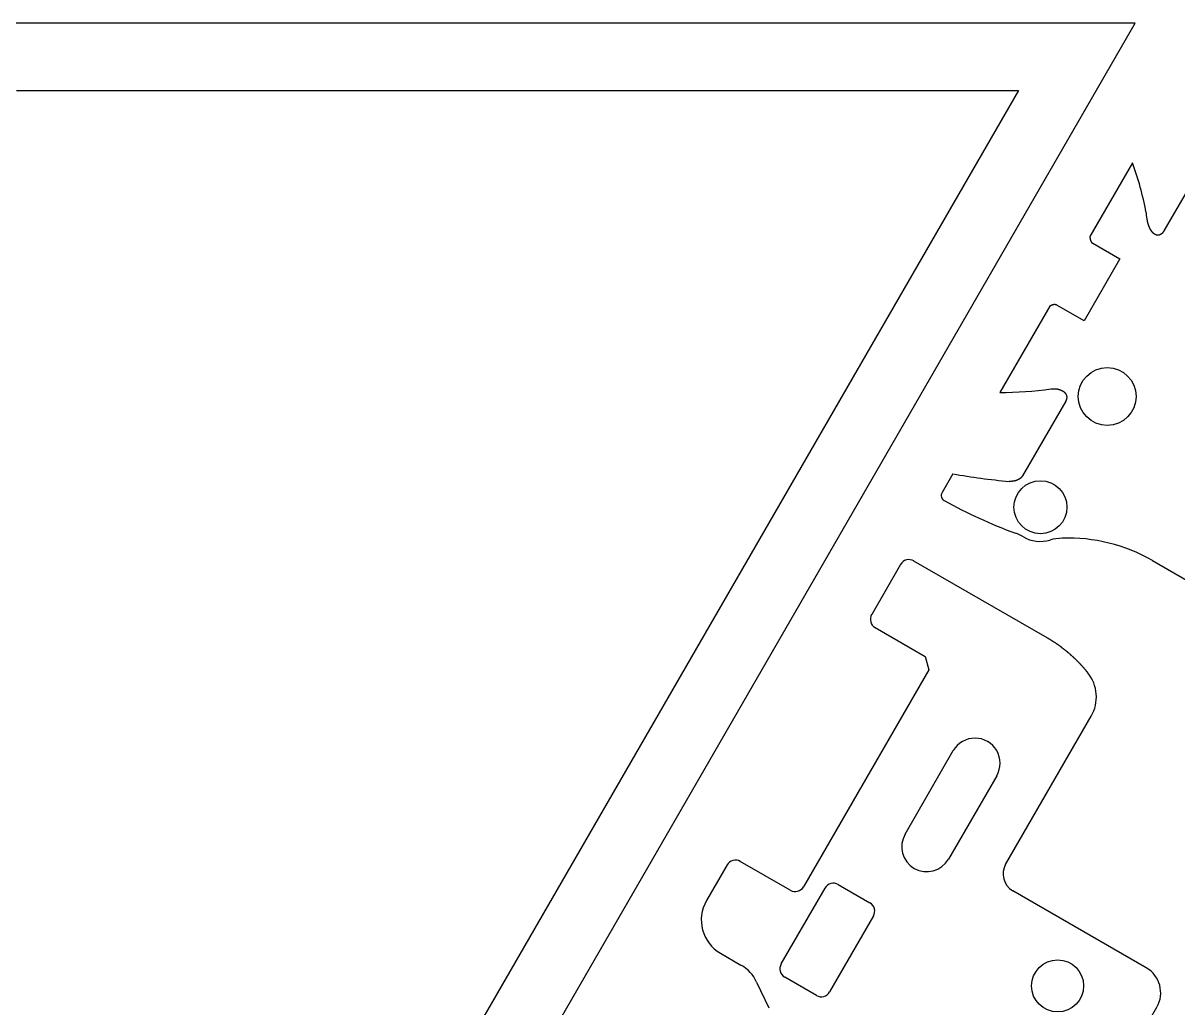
# Model space of a CAD drawing. Extents: x 442 to 745, y 5 to 355.
# Drawn here: x 623.34 to 672.67, y 228 to 270.08 of the extents above; entities that cross this region are included whole.
import ezdxf

# ---------------------------------------------------------------- set-up
doc = ezdxf.new("R2010")
doc.units = 0
doc.layers.add('VISIBLE__ANSI_', color=7, linetype='CONTINUOUS')

msp = doc.modelspace()

# ---------------------------------------------------------------- linework, layer by layer
at = {"layer": 'VISIBLE__ANSI_'}
for p, q in [((566.484, 89.313), (670.848, 270.075)), ((670.848, 270.075), (621.4, 270.075)), ((665.855, 267.193), (564.82, 92.195)), ((623.064, 267.193), (665.855, 267.193)), ((670.732, 264.11), (668.911, 260.957)), ((673.914, 264.385), (672.074, 261.198)), ((669.03, 260.668), (670.189, 259.999)), ((670.189, 259.999), (668.662, 257.354)), ((668.662, 257.354), (667.503, 258.023)), ((667.194, 257.982), (665.061, 254.287)), ((667.877, 253.929), (666.032, 250.734)), ((663.059, 250.82), (662.595, 250.016)), ((660.824, 246.949), (659.589, 244.81)), ((661.397, 247.094), (661.386, 247.1)), ((667.092, 243.806), (661.397, 247.094)), ((671.588, 247.11), (681.821, 241.202)), ((659.739, 244.247), (661.879, 243.012)), ((661.879, 243.012), (662.03, 242.449)), ((662.03, 242.449), (656.677, 233.178)), ((665.312, 234.135), (668.966, 240.464)), ((661.018, 235.426), (663.077, 238.992)), ((664.931, 237.922), (662.872, 234.356)), ((653.412, 234.112), (652.532, 232.588)), ((656.114, 233.027), (653.975, 234.262)), ((655.722, 229.878), (657.596, 233.123)), ((658.158, 233.274), (659.513, 232.491)), ((671.319, 229.716), (665.614, 233.01)), ((659.664, 231.929), (657.791, 228.684)), ((653.135, 230.338), (654.007, 229.834)), ((654.676, 229.104), (655.19, 228.002)), ((657.228, 228.533), (655.873, 229.315)), ((670.454, 225.747), (671.772, 228.029))]:
    msp.add_line(p, q, dxfattribs=at)
for points in [[(672.074, 261.198, 0), (672.072, 261.195, 0), (672.07, 261.192, 0), (672.069, 261.189, 0), (672.067, 261.187, 0), (672.065, 261.184, 0), (672.063, 261.181, 0), (672.062, 261.178, 0), (672.06, 261.176, 0), (672.058, 261.173, 0), (672.056, 261.17, 0), (672.055, 261.168, 0), (672.053, 261.165, 0), (672.051, 261.162, 0), (672.049, 261.16, 0), (672.048, 261.157, 0), (672.046, 261.155, 0), (672.044, 261.152, 0), (672.042, 261.149, 0), (672.04, 261.147, 0), (672.038, 261.144, 0), (672.036, 261.142, 0), (672.035, 261.139, 0), (672.033, 261.137, 0), (672.031, 261.135, 0), (672.029, 261.132, 0), (672.027, 261.13, 0), (672.025, 261.128, 0), (672.023, 261.125, 0), (672.021, 261.123, 0), (672.019, 261.121, 0), (672.017, 261.118, 0), (672.015, 261.116, 0), (672.013, 261.114, 0), (672.011, 261.112, 0), (672.009, 261.11, 0), (672.007, 261.107, 0), (672.005, 261.105, 0), (672.003, 261.103, 0), (672.001, 261.101, 0), (671.999, 261.099, 0), (671.997, 261.097, 0), (671.995, 261.095, 0), (671.993, 261.093, 0), (671.991, 261.091, 0), (671.989, 261.089, 0), (671.987, 261.087, 0), (671.985, 261.085, 0), (671.983, 261.083, 0), (671.981, 261.081, 0), (671.979, 261.079, 0), (671.977, 261.078, 0), (671.975, 261.076, 0), (671.972, 261.074, 0), (671.97, 261.072, 0), (671.968, 261.071, 0), (671.966, 261.069, 0), (671.964, 261.067, 0), (671.962, 261.065, 0), (671.96, 261.064, 0), (671.957, 261.062, 0), (671.955, 261.06, 0), (671.953, 261.059, 0), (671.951, 261.057, 0), (671.948, 261.056, 0), (671.946, 261.054, 0), (671.944, 261.053, 0), (671.942, 261.051, 0), (671.939, 261.05, 0), (671.937, 261.048, 0), (671.935, 261.047, 0), (671.932, 261.045, 0), (671.93, 261.044, 0), (671.928, 261.043, 0), (671.925, 261.041, 0), (671.923, 261.04, 0), (671.92, 261.039, 0), (671.918, 261.037, 0), (671.915, 261.036, 0), (671.913, 261.035, 0), (671.911, 261.034, 0), (671.908, 261.032, 0), (671.906, 261.031, 0), (671.903, 261.03, 0), (671.901, 261.029, 0), (671.898, 261.028, 0), (671.896, 261.027, 0), (671.893, 261.026, 0), (671.89, 261.025, 0), (671.888, 261.024, 0), (671.885, 261.023, 0), (671.883, 261.022, 0), (671.88, 261.021, 0), (671.878, 261.021, 0), (671.875, 261.02, 0), (671.873, 261.019, 0), (671.87, 261.019, 0), (671.868, 261.018, 0), (671.865, 261.017, 0), (671.863, 261.017, 0), (671.861, 261.016, 0), (671.858, 261.016, 0), (671.856, 261.015, 0), (671.854, 261.015, 0), (671.851, 261.014, 0), (671.849, 261.014, 0), (671.847, 261.014, 0), (671.845, 261.013, 0), (671.843, 261.013, 0), (671.84, 261.013, 0), (671.838, 261.012, 0), (671.836, 261.012, 0), (671.834, 261.012, 0), (671.832, 261.012, 0), (671.83, 261.012, 0), (671.828, 261.011, 0), (671.826, 261.011, 0), (671.824, 261.011, 0), (671.822, 261.011, 0), (671.82, 261.011, 0), (671.818, 261.011, 0), (671.816, 261.011, 0), (671.814, 261.011, 0), (671.812, 261.011, 0), (671.811, 261.011, 0), (671.809, 261.011, 0), (671.807, 261.011, 0), (671.805, 261.011, 0), (671.804, 261.011, 0), (671.802, 261.011, 0), (671.8, 261.012, 0), (671.798, 261.012, 0), (671.797, 261.012, 0), (671.795, 261.012, 0), (671.793, 261.012, 0), (671.791, 261.012, 0), (671.79, 261.012, 0), (671.788, 261.013, 0), (671.786, 261.013, 0), (671.785, 261.013, 0), (671.783, 261.013, 0), (671.781, 261.014, 0), (671.779, 261.014, 0), (671.778, 261.014, 0), (671.776, 261.015, 0), (671.774, 261.015, 0), (671.773, 261.015, 0), (671.771, 261.016, 0), (671.769, 261.016, 0), (671.767, 261.016, 0), (671.766, 261.017, 0), (671.764, 261.017, 0), (671.762, 261.017, 0), (671.761, 261.018, 0), (671.759, 261.018, 0), (671.757, 261.019, 0), (671.756, 261.019, 0), (671.754, 261.02, 0), (671.752, 261.02, 0), (671.751, 261.021, 0), (671.749, 261.021, 0), (671.747, 261.022, 0), (671.746, 261.022, 0), (671.744, 261.023, 0), (671.742, 261.023, 0), (671.741, 261.024, 0), (671.739, 261.024, 0), (671.738, 261.025, 0), (671.736, 261.025, 0), (671.734, 261.026, 0), (671.733, 261.027, 0), (671.731, 261.027, 0), (671.729, 261.028, 0), (671.728, 261.029, 0), (671.726, 261.029, 0), (671.725, 261.03, 0), (671.723, 261.031, 0), (671.721, 261.031, 0), (671.72, 261.032, 0), (671.718, 261.033, 0), (671.717, 261.033, 0), (671.715, 261.034, 0), (671.713, 261.035, 0), (671.712, 261.036, 0), (671.71, 261.036, 0), (671.709, 261.037, 0), (671.707, 261.038, 0), (671.705, 261.039, 0), (671.704, 261.04, 0), (671.702, 261.04, 0), (671.701, 261.041, 0), (671.699, 261.042, 0), (671.697, 261.043, 0), (671.696, 261.044, 0), (671.694, 261.045, 0), (671.693, 261.046, 0), (671.691, 261.046, 0), (671.69, 261.047, 0), (671.688, 261.048, 0), (671.686, 261.049, 0), (671.685, 261.05, 0), (671.683, 261.051, 0), (671.682, 261.052, 0), (671.68, 261.053, 0), (671.679, 261.054, 0), (671.677, 261.055, 0), (671.675, 261.056, 0), (671.674, 261.057, 0), (671.672, 261.058, 0), (671.671, 261.059, 0), (671.669, 261.06, 0), (671.668, 261.061, 0), (671.666, 261.062, 0), (671.665, 261.063, 0), (671.663, 261.065, 0), (671.662, 261.066, 0), (671.66, 261.067, 0), (671.658, 261.068, 0), (671.657, 261.069, 0), (671.655, 261.07, 0), (671.654, 261.071, 0), (671.652, 261.073, 0), (671.651, 261.074, 0), (671.649, 261.075, 0), (671.648, 261.076, 0), (671.646, 261.077, 0), (671.645, 261.079, 0), (671.643, 261.08, 0), (671.642, 261.081, 0), (671.64, 261.082, 0), (671.639, 261.084, 0), (671.637, 261.085, 0), (671.636, 261.086, 0), (671.634, 261.087, 0), (671.633, 261.089, 0), (671.631, 261.09, 0), (671.629, 261.091, 0), (671.628, 261.093, 0), (671.626, 261.094, 0), (671.625, 261.095, 0), (671.623, 261.097, 0), (671.622, 261.098, 0), (671.621, 261.1, 0), (671.619, 261.101, 0), (671.618, 261.102, 0), (671.616, 261.104, 0), (671.615, 261.105, 0), (671.613, 261.107, 0), (671.612, 261.108, 0), (671.61, 261.11, 0), (671.609, 261.111, 0), (671.607, 261.113, 0), (671.606, 261.114, 0), (671.604, 261.116, 0), (671.603, 261.117, 0), (671.601, 261.119, 0), (671.6, 261.12, 0), (671.598, 261.122, 0), (671.597, 261.123, 0), (671.596, 261.125, 0), (671.594, 261.126, 0), (671.593, 261.128, 0), (671.591, 261.13, 0), (671.59, 261.131, 0), (671.588, 261.133, 0), (671.587, 261.134, 0), (671.585, 261.136, 0), (671.584, 261.138, 0), (671.583, 261.139, 0), (671.581, 261.141, 0), (671.58, 261.143, 0), (671.578, 261.144, 0), (671.577, 261.146, 0), (671.576, 261.148, 0), (671.574, 261.149, 0), (671.573, 261.151, 0), (671.571, 261.153, 0), (671.57, 261.155, 0), (671.569, 261.156, 0), (671.567, 261.158, 0), (671.566, 261.16, 0), (671.564, 261.162, 0), (671.563, 261.163, 0), (671.562, 261.165, 0), (671.56, 261.167, 0), (671.559, 261.169, 0), (671.558, 261.171, 0), (671.556, 261.172, 0), (671.555, 261.174, 0), (671.554, 261.176, 0), (671.552, 261.178, 0), (671.551, 261.18, 0), (671.55, 261.182, 0), (671.548, 261.183, 0), (671.547, 261.185, 0), (671.546, 261.187, 0), (671.544, 261.189, 0), (671.543, 261.191, 0), (671.542, 261.193, 0), (671.54, 261.195, 0), (671.539, 261.197, 0), (671.538, 261.199, 0), (671.536, 261.201, 0), (671.535, 261.203, 0), (671.534, 261.205, 0), (671.532, 261.207, 0), (671.531, 261.209, 0), (671.53, 261.211, 0), (671.528, 261.213, 0), (671.527, 261.215, 0), (671.526, 261.217, 0), (671.525, 261.219, 0), (671.523, 261.221, 0), (671.522, 261.223, 0), (671.521, 261.225, 0), (671.519, 261.227, 0), (671.518, 261.229, 0), (671.517, 261.231, 0), (671.516, 261.233, 0), (671.514, 261.235, 0), (671.513, 261.237, 0), (671.512, 261.239, 0), (671.511, 261.242, 0), (671.509, 261.244, 0), (671.508, 261.246, 0), (671.507, 261.248, 0), (671.506, 261.25, 0), (671.504, 261.252, 0), (671.503, 261.255, 0), (671.502, 261.257, 0), (671.501, 261.259, 0), (671.499, 261.261, 0), (671.498, 261.263, 0), (671.497, 261.266, 0), (671.496, 261.268, 0), (671.495, 261.27, 0), (671.493, 261.272, 0), (671.492, 261.275, 0), (671.491, 261.277, 0), (671.49, 261.279, 0), (671.489, 261.281, 0), (671.487, 261.284, 0), (671.486, 261.286, 0), (671.485, 261.288, 0), (671.484, 261.291, 0), (671.483, 261.293, 0), (671.481, 261.295, 0), (671.48, 261.297, 0), (671.479, 261.3, 0), (671.478, 261.302, 0), (671.477, 261.304, 0), (671.476, 261.307, 0), (671.475, 261.309, 0), (671.473, 261.311, 0), (671.472, 261.314, 0), (671.471, 261.316, 0), (671.47, 261.318, 0), (671.469, 261.321, 0), (671.468, 261.323, 0), (671.467, 261.326, 0), (671.466, 261.328, 0), (671.465, 261.33, 0), (671.463, 261.333, 0), (671.462, 261.335, 0), (671.461, 261.337, 0), (671.46, 261.34, 0), (671.459, 261.342, 0), (671.458, 261.345, 0), (671.457, 261.347, 0), (671.456, 261.349, 0), (671.455, 261.352, 0), (671.454, 261.354, 0), (671.453, 261.357, 0), (671.452, 261.359, 0), (671.451, 261.362, 0), (671.45, 261.364, 0), (671.449, 261.366, 0), (671.448, 261.369, 0), (671.447, 261.371, 0), (671.446, 261.374, 0), (671.445, 261.376, 0), (671.444, 261.379, 0), (671.443, 261.381, 0), (671.442, 261.383, 0), (671.441, 261.386, 0), (671.44, 261.388, 0), (671.439, 261.391, 0), (671.438, 261.393, 0), (671.437, 261.396, 0), (671.436, 261.398, 0), (671.435, 261.401, 0), (671.434, 261.403, 0), (671.433, 261.406, 0), (671.432, 261.408, 0), (671.431, 261.411, 0), (671.43, 261.413, 0), (671.429, 261.416, 0), (671.429, 261.418, 0), (671.428, 261.421, 0), (671.427, 261.423, 0), (671.426, 261.426, 0), (671.425, 261.428, 0), (671.424, 261.431, 0), (671.423, 261.433, 0), (671.422, 261.436, 0), (671.421, 261.438, 0), (671.421, 261.441, 0), (671.42, 261.443, 0), (671.419, 261.446, 0), (671.418, 261.448, 0), (671.417, 261.451, 0), (671.416, 261.453, 0), (671.415, 261.456, 0), (671.415, 261.458, 0), (671.414, 261.461, 0), (671.413, 261.464, 0), (671.412, 261.466, 0), (671.411, 261.469, 0), (671.411, 261.471, 0), (671.41, 261.474, 0), (671.409, 261.476, 0), (671.408, 261.479, 0), (671.407, 261.481, 0), (671.407, 261.484, 0), (671.406, 261.487, 0), (671.405, 261.489, 0), (671.404, 261.492, 0), (671.403, 261.494, 0), (671.403, 261.497, 0), (671.402, 261.499, 0), (671.401, 261.502, 0), (671.4, 261.504, 0), (671.4, 261.507, 0), (671.399, 261.51, 0), (671.398, 261.512, 0), (671.398, 261.515, 0), (671.397, 261.517, 0), (671.396, 261.52, 0), (671.395, 261.522, 0), (671.395, 261.525, 0), (671.394, 261.528, 0), (671.393, 261.53, 0), (671.393, 261.533, 0), (671.392, 261.535, 0), (671.391, 261.538, 0), (671.391, 261.54, 0), (671.39, 261.543, 0), (671.389, 261.546, 0), (671.389, 261.548, 0), (671.388, 261.551, 0), (671.387, 261.553, 0), (671.387, 261.556, 0), (671.386, 261.559, 0), (671.385, 261.561, 0), (671.385, 261.564, 0), (671.384, 261.566, 0), (671.384, 261.569, 0), (671.383, 261.571, 0), (671.382, 261.574, 0), (671.382, 261.577, 0), (671.381, 261.579, 0), (671.381, 261.582, 0), (671.38, 261.584, 0), (671.379, 261.587, 0), (671.379, 261.59, 0), (671.378, 261.592, 0), (671.378, 261.595, 0), (671.377, 261.597, 0), (671.376, 261.6, 0), (671.376, 261.602, 0), (671.375, 261.605, 0), (671.375, 261.608, 0), (671.374, 261.61, 0), (671.374, 261.613, 0), (671.373, 261.615, 0), (671.373, 261.618, 0), (671.372, 261.621, 0), (671.372, 261.623, 0), (671.371, 261.626, 0), (671.371, 261.628, 0), (671.37, 261.631, 0), (671.37, 261.633, 0), (671.369, 261.636, 0), (671.369, 261.639, 0), (671.368, 261.641, 0), (671.368, 261.644, 0), (671.367, 261.646, 0), (671.367, 261.649, 0), (671.366, 261.651, 0), (671.366, 261.654, 0), (671.365, 261.657, 0), (671.365, 261.659, 0), (671.365, 261.662, 0), (671.364, 261.664, 0), (671.364, 261.667, 0), (671.363, 261.669, 0), (671.363, 261.672, 0), (671.362, 261.674, 0), (671.362, 261.677, 0), (671.362, 261.68, 0), (671.361, 261.682, 0), (671.361, 261.685, 0), (671.36, 261.687, 0), (671.36, 261.69, 0), (671.36, 261.692, 0), (671.359, 261.695, 0), (671.359, 261.697, 0), (671.359, 261.7, 0), (671.358, 261.703, 0), (671.358, 261.705, 0), (671.358, 261.708, 0), (671.357, 261.71, 0)], [(668.911, 260.957, 0), (668.911, 260.955, 0), (668.911, 260.954, 0), (668.911, 260.953, 0), (668.911, 260.952, 0), (668.911, 260.951, 0), (668.911, 260.949, 0), (668.911, 260.948, 0), (668.911, 260.947, 0), (668.912, 260.946, 0), (668.912, 260.944, 0), (668.912, 260.943, 0), (668.912, 260.942, 0), (668.912, 260.941, 0), (668.912, 260.939, 0), (668.912, 260.938, 0), (668.912, 260.937, 0), (668.912, 260.936, 0), (668.912, 260.934, 0), (668.912, 260.933, 0), (668.912, 260.932, 0), (668.912, 260.931, 0), (668.912, 260.929, 0), (668.912, 260.928, 0), (668.912, 260.927, 0), (668.913, 260.926, 0), (668.913, 260.924, 0), (668.913, 260.923, 0), (668.913, 260.922, 0), (668.913, 260.92, 0), (668.913, 260.919, 0), (668.913, 260.918, 0), (668.913, 260.917, 0), (668.913, 260.915, 0), (668.913, 260.914, 0), (668.914, 260.913, 0), (668.914, 260.912, 0), (668.914, 260.91, 0), (668.914, 260.909, 0), (668.914, 260.908, 0), (668.914, 260.906, 0), (668.914, 260.905, 0), (668.914, 260.904, 0), (668.914, 260.903, 0), (668.915, 260.901, 0), (668.915, 260.9, 0), (668.915, 260.899, 0), (668.915, 260.897, 0), (668.915, 260.896, 0), (668.915, 260.895, 0), (668.915, 260.894, 0), (668.916, 260.892, 0), (668.916, 260.891, 0), (668.916, 260.89, 0), (668.916, 260.888, 0), (668.916, 260.887, 0), (668.916, 260.886, 0), (668.917, 260.884, 0), (668.917, 260.883, 0), (668.917, 260.882, 0), (668.917, 260.881, 0), (668.917, 260.879, 0), (668.917, 260.878, 0), (668.918, 260.877, 0), (668.918, 260.875, 0), (668.918, 260.874, 0), (668.918, 260.873, 0), (668.918, 260.872, 0), (668.919, 260.87, 0), (668.919, 260.869, 0), (668.919, 260.868, 0), (668.919, 260.866, 0), (668.919, 260.865, 0), (668.92, 260.864, 0), (668.92, 260.862, 0), (668.92, 260.861, 0), (668.92, 260.86, 0), (668.92, 260.859, 0), (668.921, 260.857, 0), (668.921, 260.856, 0), (668.921, 260.855, 0), (668.921, 260.853, 0), (668.922, 260.852, 0), (668.922, 260.851, 0), (668.922, 260.85, 0), (668.922, 260.848, 0), (668.923, 260.847, 0), (668.923, 260.846, 0), (668.923, 260.845, 0), (668.923, 260.843, 0), (668.924, 260.842, 0), (668.924, 260.841, 0), (668.924, 260.839, 0), (668.925, 260.838, 0), (668.925, 260.837, 0), (668.925, 260.836, 0), (668.925, 260.834, 0), (668.926, 260.833, 0), (668.926, 260.832, 0), (668.926, 260.831, 0), (668.927, 260.829, 0), (668.927, 260.828, 0), (668.927, 260.827, 0), (668.927, 260.826, 0), (668.928, 260.824, 0), (668.928, 260.823, 0), (668.928, 260.822, 0), (668.929, 260.821, 0), (668.929, 260.819, 0), (668.929, 260.818, 0), (668.93, 260.817, 0), (668.93, 260.816, 0), (668.93, 260.814, 0), (668.931, 260.813, 0), (668.931, 260.812, 0), (668.931, 260.811, 0), (668.932, 260.809, 0), (668.932, 260.808, 0), (668.932, 260.807, 0), (668.933, 260.806, 0), (668.933, 260.805, 0), (668.934, 260.803, 0), (668.934, 260.802, 0), (668.934, 260.801, 0), (668.935, 260.8, 0), (668.935, 260.798, 0), (668.935, 260.797, 0), (668.936, 260.796, 0), (668.936, 260.795, 0), (668.937, 260.794, 0), (668.937, 260.792, 0), (668.937, 260.791, 0), (668.938, 260.79, 0), (668.938, 260.789, 0), (668.939, 260.788, 0), (668.939, 260.787, 0), (668.94, 260.785, 0), (668.94, 260.784, 0), (668.94, 260.783, 0), (668.941, 260.782, 0), (668.941, 260.781, 0), (668.942, 260.78, 0), (668.942, 260.778, 0), (668.943, 260.777, 0), (668.943, 260.776, 0), (668.944, 260.775, 0), (668.944, 260.774, 0), (668.945, 260.773, 0), (668.945, 260.772, 0), (668.945, 260.77, 0), (668.946, 260.769, 0), (668.946, 260.768, 0), (668.947, 260.767, 0), (668.947, 260.766, 0), (668.948, 260.765, 0), (668.948, 260.764, 0), (668.949, 260.763, 0), (668.949, 260.762, 0), (668.95, 260.761, 0), (668.95, 260.759, 0), (668.951, 260.758, 0), (668.951, 260.757, 0), (668.952, 260.756, 0), (668.953, 260.755, 0), (668.953, 260.754, 0), (668.954, 260.753, 0), (668.954, 260.752, 0), (668.955, 260.751, 0), (668.955, 260.749, 0), (668.956, 260.748, 0), (668.957, 260.747, 0), (668.957, 260.746, 0), (668.958, 260.745, 0), (668.959, 260.744, 0), (668.959, 260.743, 0), (668.96, 260.742, 0), (668.961, 260.74, 0), (668.961, 260.739, 0), (668.962, 260.738, 0), (668.963, 260.737, 0), (668.963, 260.736, 0), (668.964, 260.735, 0), (668.965, 260.734, 0), (668.965, 260.733, 0), (668.966, 260.731, 0), (668.967, 260.73, 0), (668.967, 260.729, 0), (668.968, 260.728, 0), (668.969, 260.727, 0), (668.97, 260.726, 0), (668.97, 260.725, 0), (668.971, 260.724, 0), (668.972, 260.723, 0), (668.973, 260.722, 0), (668.973, 260.721, 0), (668.974, 260.72, 0), (668.975, 260.719, 0), (668.976, 260.717, 0), (668.976, 260.716, 0), (668.977, 260.715, 0), (668.978, 260.714, 0), (668.979, 260.713, 0), (668.98, 260.712, 0), (668.98, 260.711, 0), (668.981, 260.71, 0), (668.982, 260.709, 0), (668.983, 260.709, 0), (668.984, 260.708, 0), (668.984, 260.707, 0), (668.985, 260.706, 0), (668.986, 260.705, 0), (668.987, 260.704, 0), (668.988, 260.703, 0), (668.988, 260.702, 0), (668.989, 260.701, 0), (668.99, 260.7, 0), (668.991, 260.699, 0), (668.992, 260.699, 0), (668.993, 260.698, 0), (668.994, 260.697, 0), (668.994, 260.696, 0), (668.995, 260.695, 0), (668.996, 260.694, 0), (668.997, 260.693, 0), (668.998, 260.692, 0), (668.999, 260.691, 0), (669, 260.691, 0), (669.001, 260.69, 0), (669.002, 260.689, 0), (669.003, 260.688, 0), (669.004, 260.687, 0), (669.005, 260.686, 0), (669.006, 260.685, 0), (669.007, 260.685, 0), (669.008, 260.684, 0), (669.009, 260.683, 0), (669.01, 260.682, 0), (669.011, 260.681, 0), (669.012, 260.68, 0), (669.013, 260.68, 0), (669.014, 260.679, 0), (669.015, 260.678, 0), (669.016, 260.677, 0), (669.017, 260.677, 0), (669.019, 260.676, 0), (669.02, 260.675, 0), (669.021, 260.674, 0), (669.022, 260.674, 0), (669.023, 260.673, 0), (669.024, 260.672, 0), (669.025, 260.672, 0), (669.026, 260.671, 0), (669.027, 260.67, 0), (669.028, 260.67, 0), (669.029, 260.669, 0), (669.03, 260.668, 0)], [(667.503, 258.023, 0), (667.502, 258.024, 0), (667.501, 258.024, 0), (667.499, 258.025, 0), (667.498, 258.025, 0), (667.497, 258.026, 0), (667.496, 258.026, 0), (667.495, 258.027, 0), (667.494, 258.028, 0), (667.493, 258.028, 0), (667.492, 258.029, 0), (667.49, 258.029, 0), (667.489, 258.03, 0), (667.488, 258.03, 0), (667.487, 258.031, 0), (667.486, 258.031, 0), (667.485, 258.032, 0), (667.483, 258.032, 0), (667.482, 258.033, 0), (667.481, 258.033, 0), (667.48, 258.034, 0), (667.478, 258.034, 0), (667.477, 258.035, 0), (667.476, 258.035, 0), (667.475, 258.036, 0), (667.474, 258.036, 0), (667.472, 258.037, 0), (667.471, 258.037, 0), (667.47, 258.037, 0), (667.469, 258.038, 0), (667.467, 258.038, 0), (667.466, 258.039, 0), (667.465, 258.039, 0), (667.464, 258.039, 0), (667.462, 258.04, 0), (667.461, 258.04, 0), (667.46, 258.04, 0), (667.459, 258.041, 0), (667.457, 258.041, 0), (667.456, 258.041, 0), (667.455, 258.042, 0), (667.454, 258.042, 0), (667.453, 258.042, 0), (667.451, 258.042, 0), (667.45, 258.043, 0), (667.449, 258.043, 0), (667.448, 258.043, 0), (667.447, 258.043, 0), (667.445, 258.044, 0), (667.444, 258.044, 0), (667.443, 258.044, 0), (667.442, 258.044, 0), (667.441, 258.044, 0), (667.439, 258.045, 0), (667.438, 258.045, 0), (667.437, 258.045, 0), (667.436, 258.045, 0), (667.434, 258.045, 0), (667.433, 258.046, 0), (667.432, 258.046, 0), (667.43, 258.046, 0), (667.429, 258.046, 0), (667.428, 258.046, 0), (667.427, 258.046, 0), (667.425, 258.046, 0), (667.424, 258.046, 0), (667.423, 258.046, 0), (667.421, 258.047, 0), (667.42, 258.047, 0), (667.419, 258.047, 0), (667.417, 258.047, 0), (667.416, 258.047, 0), (667.415, 258.047, 0), (667.413, 258.047, 0), (667.412, 258.047, 0), (667.411, 258.047, 0), (667.41, 258.047, 0), (667.408, 258.047, 0), (667.407, 258.047, 0), (667.406, 258.047, 0), (667.404, 258.047, 0), (667.403, 258.047, 0), (667.402, 258.047, 0), (667.4, 258.047, 0), (667.399, 258.047, 0), (667.398, 258.047, 0), (667.397, 258.047, 0), (667.395, 258.047, 0), (667.394, 258.047, 0), (667.393, 258.047, 0), (667.391, 258.047, 0), (667.39, 258.047, 0), (667.389, 258.047, 0), (667.388, 258.047, 0), (667.386, 258.047, 0), (667.385, 258.046, 0), (667.384, 258.046, 0), (667.383, 258.046, 0), (667.382, 258.046, 0), (667.38, 258.046, 0), (667.379, 258.046, 0), (667.378, 258.046, 0), (667.377, 258.046, 0), (667.376, 258.046, 0), (667.374, 258.045, 0), (667.373, 258.045, 0), (667.372, 258.045, 0), (667.371, 258.045, 0), (667.37, 258.045, 0), (667.368, 258.045, 0), (667.367, 258.045, 0), (667.366, 258.044, 0), (667.365, 258.044, 0), (667.363, 258.044, 0), (667.362, 258.044, 0), (667.361, 258.044, 0), (667.36, 258.043, 0), (667.359, 258.043, 0), (667.357, 258.043, 0), (667.356, 258.043, 0), (667.355, 258.043, 0), (667.354, 258.042, 0), (667.352, 258.042, 0), (667.351, 258.042, 0), (667.35, 258.042, 0), (667.349, 258.041, 0), (667.348, 258.041, 0), (667.346, 258.041, 0), (667.345, 258.041, 0), (667.344, 258.04, 0), (667.343, 258.04, 0), (667.341, 258.04, 0), (667.34, 258.04, 0), (667.339, 258.039, 0), (667.338, 258.039, 0), (667.336, 258.039, 0), (667.335, 258.038, 0), (667.334, 258.038, 0), (667.333, 258.038, 0), (667.331, 258.038, 0), (667.33, 258.037, 0), (667.329, 258.037, 0), (667.328, 258.037, 0), (667.326, 258.036, 0), (667.325, 258.036, 0), (667.324, 258.036, 0), (667.323, 258.035, 0), (667.322, 258.035, 0), (667.32, 258.035, 0), (667.319, 258.034, 0), (667.318, 258.034, 0), (667.317, 258.034, 0), (667.315, 258.033, 0), (667.314, 258.033, 0), (667.313, 258.033, 0), (667.312, 258.032, 0), (667.31, 258.032, 0), (667.309, 258.031, 0), (667.308, 258.031, 0), (667.307, 258.031, 0), (667.305, 258.03, 0), (667.304, 258.03, 0), (667.303, 258.029, 0), (667.302, 258.029, 0), (667.3, 258.029, 0), (667.299, 258.028, 0), (667.298, 258.028, 0), (667.297, 258.027, 0), (667.295, 258.027, 0), (667.294, 258.027, 0), (667.293, 258.026, 0), (667.292, 258.026, 0), (667.291, 258.025, 0), (667.289, 258.025, 0), (667.288, 258.024, 0), (667.287, 258.024, 0), (667.286, 258.024, 0), (667.284, 258.023, 0), (667.283, 258.023, 0), (667.282, 258.022, 0), (667.281, 258.022, 0), (667.279, 258.021, 0), (667.278, 258.021, 0), (667.277, 258.02, 0), (667.276, 258.02, 0), (667.275, 258.02, 0), (667.273, 258.019, 0), (667.272, 258.019, 0), (667.271, 258.018, 0), (667.27, 258.018, 0), (667.269, 258.017, 0), (667.267, 258.017, 0), (667.266, 258.016, 0), (667.265, 258.016, 0), (667.264, 258.015, 0), (667.262, 258.015, 0), (667.261, 258.014, 0), (667.26, 258.014, 0), (667.259, 258.013, 0), (667.258, 258.013, 0), (667.256, 258.012, 0), (667.255, 258.012, 0), (667.254, 258.011, 0), (667.253, 258.011, 0), (667.252, 258.01, 0), (667.25, 258.01, 0), (667.249, 258.009, 0), (667.248, 258.009, 0), (667.247, 258.008, 0), (667.246, 258.008, 0), (667.244, 258.007, 0), (667.243, 258.007, 0), (667.242, 258.006, 0), (667.241, 258.005, 0), (667.24, 258.005, 0), (667.239, 258.004, 0), (667.237, 258.004, 0), (667.236, 258.003, 0), (667.235, 258.003, 0), (667.234, 258.002, 0), (667.233, 258.002, 0), (667.232, 258.001, 0), (667.23, 258.001, 0), (667.229, 258, 0), (667.228, 257.999, 0), (667.227, 257.999, 0), (667.226, 257.998, 0), (667.225, 257.998, 0), (667.224, 257.997, 0), (667.222, 257.997, 0), (667.221, 257.996, 0), (667.22, 257.996, 0), (667.219, 257.995, 0), (667.218, 257.994, 0), (667.217, 257.994, 0), (667.216, 257.993, 0), (667.214, 257.993, 0), (667.213, 257.992, 0), (667.212, 257.992, 0), (667.211, 257.991, 0), (667.21, 257.99, 0), (667.209, 257.99, 0), (667.208, 257.989, 0), (667.207, 257.989, 0), (667.206, 257.988, 0), (667.204, 257.988, 0), (667.203, 257.987, 0), (667.202, 257.986, 0), (667.201, 257.986, 0), (667.2, 257.985, 0), (667.199, 257.985, 0), (667.198, 257.984, 0), (667.197, 257.983, 0), (667.196, 257.983, 0), (667.195, 257.982, 0), (667.194, 257.982, 0)], [(667.25, 254.447, 0), (667.252, 254.447, 0), (667.253, 254.448, 0), (667.255, 254.448, 0), (667.257, 254.448, 0), (667.258, 254.448, 0), (667.26, 254.448, 0), (667.262, 254.449, 0), (667.264, 254.449, 0), (667.265, 254.449, 0), (667.267, 254.449, 0), (667.269, 254.449, 0), (667.271, 254.45, 0), (667.272, 254.45, 0), (667.274, 254.45, 0), (667.276, 254.45, 0), (667.278, 254.45, 0), (667.279, 254.451, 0), (667.281, 254.451, 0), (667.283, 254.451, 0), (667.285, 254.451, 0), (667.286, 254.451, 0), (667.288, 254.451, 0), (667.29, 254.452, 0), (667.291, 254.452, 0), (667.293, 254.452, 0), (667.295, 254.452, 0), (667.297, 254.452, 0), (667.298, 254.452, 0), (667.3, 254.452, 0), (667.302, 254.453, 0), (667.304, 254.453, 0), (667.305, 254.453, 0), (667.307, 254.453, 0), (667.309, 254.453, 0), (667.311, 254.453, 0), (667.312, 254.453, 0), (667.314, 254.453, 0), (667.316, 254.454, 0), (667.318, 254.454, 0), (667.319, 254.454, 0), (667.321, 254.454, 0), (667.323, 254.454, 0), (667.325, 254.454, 0), (667.326, 254.454, 0), (667.328, 254.454, 0), (667.33, 254.454, 0), (667.331, 254.454, 0), (667.333, 254.454, 0), (667.335, 254.454, 0), (667.337, 254.455, 0), (667.338, 254.455, 0), (667.34, 254.455, 0), (667.342, 254.455, 0), (667.344, 254.455, 0), (667.345, 254.455, 0), (667.347, 254.455, 0), (667.349, 254.455, 0), (667.351, 254.455, 0), (667.352, 254.455, 0), (667.354, 254.455, 0), (667.356, 254.455, 0), (667.357, 254.455, 0), (667.359, 254.455, 0), (667.361, 254.455, 0), (667.363, 254.455, 0), (667.364, 254.455, 0), (667.366, 254.455, 0), (667.368, 254.455, 0), (667.37, 254.455, 0), (667.371, 254.455, 0), (667.373, 254.455, 0), (667.375, 254.455, 0), (667.377, 254.455, 0), (667.378, 254.455, 0), (667.38, 254.455, 0), (667.382, 254.455, 0), (667.383, 254.455, 0), (667.385, 254.455, 0), (667.387, 254.455, 0), (667.389, 254.455, 0), (667.39, 254.455, 0), (667.392, 254.455, 0), (667.394, 254.455, 0), (667.395, 254.455, 0), (667.397, 254.455, 0), (667.399, 254.455, 0), (667.401, 254.455, 0), (667.402, 254.455, 0), (667.404, 254.455, 0), (667.406, 254.454, 0), (667.407, 254.454, 0), (667.409, 254.454, 0), (667.411, 254.454, 0), (667.413, 254.454, 0), (667.414, 254.454, 0), (667.416, 254.454, 0), (667.418, 254.454, 0), (667.419, 254.454, 0), (667.421, 254.454, 0), (667.423, 254.454, 0), (667.425, 254.454, 0), (667.426, 254.453, 0), (667.428, 254.453, 0), (667.43, 254.453, 0), (667.431, 254.453, 0), (667.433, 254.453, 0), (667.435, 254.453, 0), (667.437, 254.453, 0), (667.438, 254.453, 0), (667.44, 254.452, 0), (667.442, 254.452, 0), (667.443, 254.452, 0), (667.445, 254.452, 0), (667.447, 254.452, 0), (667.448, 254.452, 0), (667.45, 254.452, 0), (667.452, 254.451, 0), (667.453, 254.451, 0), (667.455, 254.451, 0), (667.457, 254.451, 0), (667.459, 254.451, 0), (667.46, 254.451, 0), (667.462, 254.45, 0), (667.464, 254.45, 0), (667.465, 254.45, 0), (667.467, 254.45, 0), (667.469, 254.45, 0), (667.47, 254.45, 0), (667.472, 254.449, 0), (667.474, 254.449, 0), (667.475, 254.449, 0), (667.477, 254.449, 0), (667.479, 254.449, 0), (667.48, 254.448, 0), (667.482, 254.448, 0), (667.484, 254.448, 0), (667.485, 254.448, 0), (667.487, 254.448, 0), (667.489, 254.447, 0), (667.49, 254.447, 0), (667.492, 254.447, 0), (667.494, 254.447, 0), (667.495, 254.446, 0), (667.497, 254.446, 0), (667.499, 254.446, 0), (667.5, 254.446, 0), (667.502, 254.445, 0), (667.504, 254.445, 0), (667.505, 254.445, 0), (667.507, 254.445, 0), (667.509, 254.444, 0), (667.51, 254.444, 0), (667.512, 254.444, 0), (667.513, 254.444, 0), (667.515, 254.443, 0), (667.517, 254.443, 0), (667.518, 254.443, 0), (667.52, 254.443, 0), (667.522, 254.442, 0), (667.523, 254.442, 0), (667.525, 254.442, 0), (667.526, 254.441, 0), (667.528, 254.441, 0), (667.53, 254.441, 0), (667.531, 254.44, 0), (667.533, 254.44, 0), (667.535, 254.44, 0), (667.536, 254.44, 0), (667.538, 254.439, 0), (667.539, 254.439, 0), (667.541, 254.439, 0), (667.543, 254.438, 0), (667.544, 254.438, 0), (667.546, 254.438, 0), (667.547, 254.437, 0), (667.549, 254.437, 0), (667.551, 254.437, 0), (667.552, 254.436, 0), (667.554, 254.436, 0), (667.555, 254.436, 0), (667.557, 254.435, 0), (667.559, 254.435, 0), (667.56, 254.435, 0), (667.562, 254.434, 0), (667.563, 254.434, 0), (667.565, 254.433, 0), (667.567, 254.433, 0), (667.568, 254.433, 0), (667.57, 254.432, 0), (667.571, 254.432, 0), (667.573, 254.432, 0), (667.574, 254.431, 0), (667.576, 254.431, 0), (667.578, 254.43, 0), (667.579, 254.43, 0), (667.581, 254.43, 0), (667.583, 254.429, 0), (667.584, 254.429, 0), (667.586, 254.428, 0), (667.588, 254.428, 0), (667.589, 254.427, 0), (667.591, 254.427, 0), (667.593, 254.426, 0), (667.595, 254.426, 0), (667.596, 254.426, 0), (667.598, 254.425, 0), (667.6, 254.425, 0), (667.602, 254.424, 0), (667.604, 254.423, 0), (667.605, 254.423, 0), (667.607, 254.422, 0), (667.609, 254.422, 0), (667.611, 254.421, 0), (667.613, 254.421, 0), (667.615, 254.42, 0), (667.617, 254.42, 0), (667.619, 254.419, 0), (667.621, 254.418, 0), (667.623, 254.418, 0), (667.625, 254.417, 0), (667.627, 254.416, 0), (667.628, 254.416, 0), (667.63, 254.415, 0), (667.632, 254.415, 0), (667.634, 254.414, 0), (667.637, 254.413, 0), (667.639, 254.412, 0), (667.641, 254.412, 0), (667.643, 254.411, 0), (667.645, 254.41, 0), (667.647, 254.41, 0), (667.649, 254.409, 0), (667.651, 254.408, 0), (667.653, 254.407, 0), (667.655, 254.406, 0), (667.657, 254.406, 0), (667.659, 254.405, 0), (667.661, 254.404, 0), (667.664, 254.403, 0), (667.666, 254.402, 0), (667.668, 254.402, 0), (667.67, 254.401, 0), (667.672, 254.4, 0), (667.674, 254.399, 0), (667.676, 254.398, 0), (667.679, 254.397, 0), (667.681, 254.396, 0), (667.683, 254.395, 0), (667.685, 254.394, 0), (667.687, 254.393, 0), (667.69, 254.392, 0), (667.692, 254.391, 0), (667.694, 254.39, 0), (667.696, 254.389, 0), (667.698, 254.388, 0), (667.701, 254.387, 0), (667.703, 254.386, 0), (667.705, 254.385, 0), (667.707, 254.384, 0), (667.709, 254.383, 0), (667.712, 254.382, 0), (667.714, 254.381, 0), (667.716, 254.38, 0), (667.718, 254.378, 0), (667.72, 254.377, 0), (667.723, 254.376, 0), (667.725, 254.375, 0), (667.727, 254.374, 0), (667.729, 254.373, 0), (667.732, 254.371, 0), (667.734, 254.37, 0), (667.736, 254.369, 0), (667.738, 254.368, 0), (667.741, 254.366, 0), (667.743, 254.365, 0), (667.745, 254.364, 0), (667.747, 254.362, 0), (667.749, 254.361, 0), (667.752, 254.36, 0), (667.754, 254.358, 0), (667.756, 254.357, 0), (667.758, 254.355, 0), (667.76, 254.354, 0), (667.763, 254.353, 0), (667.765, 254.351, 0), (667.767, 254.35, 0), (667.769, 254.348, 0), (667.771, 254.347, 0), (667.773, 254.345, 0), (667.775, 254.344, 0), (667.777, 254.342, 0), (667.779, 254.341, 0), (667.782, 254.339, 0), (667.784, 254.338, 0), (667.786, 254.336, 0), (667.788, 254.335, 0), (667.79, 254.333, 0), (667.792, 254.332, 0), (667.794, 254.33, 0), (667.796, 254.329, 0), (667.797, 254.327, 0), (667.799, 254.326, 0), (667.801, 254.324, 0), (667.803, 254.322, 0), (667.805, 254.321, 0), (667.807, 254.319, 0), (667.809, 254.318, 0), (667.811, 254.316, 0), (667.813, 254.314, 0), (667.814, 254.313, 0), (667.816, 254.311, 0), (667.818, 254.309, 0), (667.82, 254.308, 0), (667.821, 254.306, 0), (667.823, 254.305, 0), (667.825, 254.303, 0), (667.827, 254.301, 0), (667.828, 254.299, 0), (667.83, 254.298, 0), (667.832, 254.296, 0), (667.833, 254.294, 0), (667.835, 254.293, 0), (667.837, 254.291, 0), (667.838, 254.289, 0), (667.84, 254.287, 0), (667.842, 254.286, 0), (667.843, 254.284, 0), (667.845, 254.282, 0), (667.846, 254.28, 0), (667.848, 254.279, 0), (667.849, 254.277, 0), (667.851, 254.275, 0), (667.852, 254.273, 0), (667.854, 254.272, 0), (667.855, 254.27, 0), (667.857, 254.268, 0), (667.858, 254.266, 0), (667.86, 254.264, 0), (667.861, 254.262, 0), (667.862, 254.261, 0), (667.864, 254.259, 0), (667.865, 254.257, 0), (667.866, 254.255, 0), (667.868, 254.253, 0), (667.869, 254.251, 0), (667.87, 254.249, 0), (667.872, 254.247, 0), (667.873, 254.245, 0), (667.875, 254.243, 0), (667.876, 254.241, 0), (667.877, 254.239, 0), (667.879, 254.237, 0), (667.88, 254.235, 0), (667.881, 254.233, 0), (667.883, 254.23, 0), (667.884, 254.228, 0), (667.886, 254.225, 0), (667.887, 254.223, 0), (667.888, 254.221, 0), (667.89, 254.218, 0), (667.891, 254.215, 0), (667.892, 254.213, 0), (667.894, 254.21, 0), (667.895, 254.208, 0), (667.896, 254.205, 0), (667.897, 254.202, 0), (667.899, 254.199, 0), (667.9, 254.196, 0), (667.901, 254.193, 0), (667.902, 254.191, 0), (667.904, 254.188, 0), (667.905, 254.184, 0), (667.906, 254.181, 0), (667.907, 254.178, 0), (667.908, 254.175, 0), (667.909, 254.172, 0), (667.91, 254.169, 0), (667.911, 254.165, 0), (667.912, 254.162, 0), (667.913, 254.159, 0), (667.914, 254.155, 0), (667.915, 254.152, 0), (667.915, 254.148, 0), (667.916, 254.145, 0), (667.917, 254.141, 0), (667.918, 254.138, 0), (667.918, 254.134, 0), (667.919, 254.131, 0), (667.919, 254.127, 0), (667.92, 254.124, 0), (667.92, 254.12, 0), (667.921, 254.117, 0), (667.921, 254.113, 0), (667.921, 254.11, 0), (667.921, 254.106, 0), (667.922, 254.103, 0), (667.922, 254.099, 0), (667.922, 254.096, 0), (667.922, 254.092, 0), (667.922, 254.088, 0), (667.922, 254.085, 0), (667.922, 254.081, 0), (667.922, 254.078, 0), (667.922, 254.074, 0), (667.921, 254.071, 0), (667.921, 254.067, 0), (667.921, 254.064, 0), (667.92, 254.06, 0), (667.92, 254.056, 0), (667.92, 254.053, 0), (667.919, 254.049, 0), (667.919, 254.046, 0), (667.918, 254.042, 0), (667.918, 254.039, 0), (667.917, 254.035, 0), (667.916, 254.032, 0), (667.915, 254.028, 0), (667.915, 254.025, 0), (667.914, 254.021, 0), (667.913, 254.018, 0), (667.912, 254.014, 0), (667.911, 254.011, 0), (667.91, 254.007, 0), (667.909, 254.004, 0), (667.908, 254.001, 0), (667.907, 253.997, 0), (667.906, 253.994, 0), (667.905, 253.99, 0), (667.904, 253.987, 0), (667.903, 253.984, 0), (667.901, 253.98, 0), (667.9, 253.977, 0), (667.899, 253.974, 0), (667.897, 253.97, 0), (667.896, 253.967, 0), (667.894, 253.964, 0), (667.893, 253.961, 0), (667.892, 253.957, 0), (667.89, 253.954, 0), (667.888, 253.951, 0), (667.887, 253.948, 0), (667.885, 253.944, 0), (667.884, 253.941, 0), (667.882, 253.938, 0), (667.88, 253.935, 0), (667.878, 253.932, 0), (667.877, 253.929, 0)], [(666.032, 250.734, 0), (666.032, 250.733, 0), (666.031, 250.732, 0), (666.03, 250.731, 0), (666.03, 250.73, 0), (666.029, 250.729, 0), (666.029, 250.728, 0), (666.028, 250.727, 0), (666.027, 250.726, 0), (666.027, 250.725, 0), (666.026, 250.724, 0), (666.025, 250.723, 0), (666.025, 250.722, 0), (666.024, 250.721, 0), (666.023, 250.72, 0), (666.023, 250.719, 0), (666.022, 250.718, 0), (666.021, 250.717, 0), (666.021, 250.716, 0), (666.02, 250.715, 0), (666.019, 250.714, 0), (666.019, 250.713, 0), (666.018, 250.712, 0), (666.017, 250.711, 0), (666.017, 250.71, 0), (666.016, 250.709, 0), (666.015, 250.708, 0), (666.015, 250.707, 0), (666.014, 250.706, 0), (666.013, 250.705, 0), (666.012, 250.704, 0), (666.012, 250.703, 0), (666.011, 250.702, 0), (666.01, 250.701, 0), (666.009, 250.7, 0), (666.009, 250.699, 0), (666.008, 250.698, 0), (666.007, 250.697, 0), (666.007, 250.696, 0), (666.006, 250.695, 0), (666.005, 250.694, 0), (666.004, 250.693, 0), (666.003, 250.692, 0), (666.003, 250.691, 0), (666.002, 250.69, 0), (666.001, 250.689, 0), (666, 250.688, 0), (666, 250.687, 0), (665.999, 250.686, 0), (665.998, 250.685, 0), (665.997, 250.684, 0), (665.996, 250.683, 0), (665.996, 250.682, 0), (665.995, 250.681, 0), (665.994, 250.68, 0), (665.993, 250.679, 0), (665.992, 250.678, 0), (665.991, 250.678, 0), (665.991, 250.677, 0), (665.99, 250.676, 0), (665.989, 250.675, 0), (665.988, 250.674, 0), (665.987, 250.673, 0), (665.986, 250.672, 0), (665.986, 250.671, 0), (665.985, 250.67, 0), (665.984, 250.669, 0), (665.983, 250.668, 0), (665.982, 250.667, 0), (665.981, 250.666, 0), (665.98, 250.665, 0), (665.98, 250.664, 0), (665.979, 250.664, 0), (665.978, 250.663, 0), (665.977, 250.662, 0), (665.976, 250.661, 0), (665.975, 250.66, 0), (665.974, 250.659, 0), (665.973, 250.658, 0), (665.972, 250.657, 0), (665.971, 250.656, 0), (665.971, 250.655, 0), (665.97, 250.654, 0), (665.969, 250.654, 0), (665.968, 250.653, 0), (665.967, 250.652, 0), (665.966, 250.651, 0), (665.965, 250.65, 0), (665.964, 250.649, 0), (665.963, 250.648, 0), (665.962, 250.647, 0), (665.961, 250.646, 0), (665.96, 250.645, 0), (665.959, 250.645, 0), (665.958, 250.644, 0), (665.957, 250.643, 0), (665.956, 250.642, 0), (665.955, 250.641, 0), (665.954, 250.64, 0), (665.953, 250.639, 0), (665.952, 250.638, 0), (665.952, 250.638, 0), (665.951, 250.637, 0), (665.95, 250.636, 0), (665.949, 250.635, 0), (665.948, 250.634, 0), (665.947, 250.633, 0), (665.946, 250.632, 0), (665.945, 250.632, 0), (665.943, 250.631, 0), (665.942, 250.63, 0), (665.941, 250.629, 0), (665.94, 250.628, 0), (665.939, 250.627, 0), (665.938, 250.627, 0), (665.937, 250.626, 0), (665.936, 250.625, 0), (665.935, 250.624, 0), (665.934, 250.623, 0), (665.933, 250.622, 0), (665.932, 250.622, 0), (665.931, 250.621, 0), (665.93, 250.62, 0), (665.929, 250.619, 0), (665.928, 250.618, 0), (665.927, 250.617, 0), (665.926, 250.616, 0), (665.924, 250.616, 0), (665.923, 250.615, 0), (665.922, 250.614, 0), (665.921, 250.613, 0), (665.92, 250.612, 0), (665.918, 250.611, 0), (665.917, 250.61, 0), (665.916, 250.609, 0), (665.915, 250.608, 0), (665.913, 250.607, 0), (665.912, 250.607, 0), (665.911, 250.606, 0), (665.909, 250.605, 0), (665.908, 250.604, 0), (665.906, 250.603, 0), (665.905, 250.602, 0), (665.904, 250.601, 0), (665.902, 250.6, 0), (665.901, 250.599, 0), (665.899, 250.598, 0), (665.898, 250.597, 0), (665.896, 250.596, 0), (665.895, 250.595, 0), (665.893, 250.594, 0), (665.892, 250.593, 0), (665.89, 250.592, 0), (665.888, 250.591, 0), (665.887, 250.59, 0), (665.885, 250.589, 0), (665.883, 250.588, 0), (665.882, 250.587, 0), (665.88, 250.586, 0), (665.878, 250.585, 0), (665.877, 250.584, 0), (665.875, 250.583, 0), (665.873, 250.582, 0), (665.871, 250.581, 0), (665.869, 250.58, 0), (665.868, 250.578, 0), (665.866, 250.577, 0), (665.864, 250.576, 0), (665.862, 250.575, 0), (665.86, 250.574, 0), (665.858, 250.573, 0), (665.856, 250.572, 0), (665.854, 250.571, 0), (665.852, 250.57, 0), (665.85, 250.569, 0), (665.848, 250.568, 0), (665.846, 250.567, 0), (665.844, 250.566, 0), (665.842, 250.565, 0), (665.84, 250.564, 0), (665.838, 250.563, 0), (665.835, 250.562, 0), (665.833, 250.561, 0), (665.831, 250.56, 0), (665.829, 250.559, 0), (665.827, 250.558, 0), (665.824, 250.557, 0), (665.822, 250.556, 0), (665.82, 250.555, 0), (665.818, 250.554, 0), (665.815, 250.553, 0), (665.813, 250.552, 0), (665.811, 250.551, 0), (665.808, 250.55, 0), (665.806, 250.549, 0), (665.803, 250.548, 0), (665.801, 250.547, 0), (665.798, 250.546, 0), (665.796, 250.545, 0), (665.793, 250.544, 0), (665.791, 250.543, 0), (665.788, 250.542, 0), (665.786, 250.541, 0), (665.783, 250.54, 0), (665.78, 250.539, 0), (665.778, 250.538, 0), (665.775, 250.537, 0), (665.773, 250.536, 0), (665.77, 250.535, 0), (665.767, 250.534, 0), (665.765, 250.533, 0), (665.762, 250.532, 0), (665.759, 250.531, 0), (665.757, 250.531, 0), (665.754, 250.53, 0), (665.751, 250.529, 0), (665.749, 250.528, 0), (665.746, 250.527, 0), (665.743, 250.526, 0), (665.741, 250.526, 0), (665.738, 250.525, 0), (665.735, 250.524, 0), (665.732, 250.523, 0), (665.73, 250.523, 0), (665.727, 250.522, 0), (665.724, 250.521, 0), (665.722, 250.52, 0), (665.719, 250.52, 0), (665.716, 250.519, 0), (665.714, 250.518, 0), (665.711, 250.518, 0), (665.708, 250.517, 0), (665.705, 250.516, 0), (665.703, 250.516, 0), (665.7, 250.515, 0), (665.697, 250.514, 0), (665.694, 250.514, 0), (665.692, 250.513, 0), (665.689, 250.513, 0), (665.686, 250.512, 0), (665.683, 250.512, 0), (665.681, 250.511, 0), (665.678, 250.51, 0), (665.675, 250.51, 0), (665.672, 250.509, 0), (665.67, 250.509, 0), (665.667, 250.508, 0), (665.664, 250.508, 0), (665.661, 250.507, 0), (665.659, 250.507, 0), (665.656, 250.506, 0), (665.653, 250.506, 0), (665.65, 250.506, 0), (665.648, 250.505, 0), (665.645, 250.505, 0), (665.642, 250.504, 0), (665.639, 250.504, 0), (665.637, 250.503, 0), (665.634, 250.503, 0), (665.631, 250.503, 0), (665.628, 250.502, 0), (665.625, 250.502, 0), (665.623, 250.502, 0), (665.62, 250.501, 0), (665.617, 250.501, 0), (665.614, 250.501, 0), (665.612, 250.5, 0), (665.609, 250.5, 0), (665.606, 250.5, 0), (665.603, 250.5, 0), (665.6, 250.499, 0), (665.598, 250.499, 0), (665.595, 250.499, 0), (665.592, 250.499, 0), (665.589, 250.498, 0), (665.586, 250.498, 0), (665.584, 250.498, 0), (665.581, 250.498, 0), (665.578, 250.498, 0), (665.575, 250.497, 0), (665.572, 250.497, 0), (665.57, 250.497, 0), (665.567, 250.497, 0), (665.564, 250.497, 0), (665.561, 250.497, 0), (665.558, 250.497, 0), (665.556, 250.497, 0), (665.553, 250.496, 0), (665.55, 250.496, 0), (665.547, 250.496, 0), (665.544, 250.496, 0), (665.542, 250.496, 0), (665.539, 250.496, 0), (665.536, 250.496, 0), (665.533, 250.496, 0), (665.53, 250.496, 0), (665.528, 250.496, 0), (665.525, 250.496, 0), (665.522, 250.496, 0), (665.519, 250.496, 0), (665.516, 250.496, 0), (665.514, 250.496, 0), (665.511, 250.496, 0), (665.508, 250.496, 0), (665.505, 250.496, 0), (665.502, 250.497, 0), (665.5, 250.497, 0), (665.497, 250.497, 0), (665.494, 250.497, 0), (665.491, 250.497, 0), (665.488, 250.497, 0), (665.486, 250.497, 0), (665.483, 250.497, 0), (665.48, 250.498, 0), (665.477, 250.498, 0), (665.474, 250.498, 0), (665.472, 250.498, 0), (665.469, 250.498, 0), (665.466, 250.499, 0), (665.463, 250.499, 0)], [(668.746, 242.414, 0), (668.736, 242.427, 0), (668.725, 242.439, 0), (668.714, 242.452, 0), (668.704, 242.465, 0), (668.693, 242.477, 0), (668.682, 242.49, 0), (668.671, 242.502, 0), (668.66, 242.515, 0), (668.649, 242.527, 0), (668.638, 242.54, 0), (668.627, 242.552, 0), (668.616, 242.565, 0), (668.605, 242.577, 0), (668.594, 242.59, 0), (668.583, 242.602, 0), (668.572, 242.614, 0), (668.561, 242.627, 0), (668.549, 242.639, 0), (668.538, 242.651, 0), (668.527, 242.663, 0), (668.515, 242.676, 0), (668.504, 242.688, 0), (668.492, 242.7, 0), (668.481, 242.712, 0), (668.469, 242.724, 0), (668.458, 242.736, 0), (668.446, 242.748, 0), (668.434, 242.76, 0), (668.423, 242.772, 0), (668.411, 242.784, 0), (668.399, 242.796, 0), (668.387, 242.808, 0), (668.375, 242.82, 0), (668.363, 242.832, 0), (668.351, 242.844, 0), (668.339, 242.856, 0), (668.327, 242.868, 0), (668.315, 242.88, 0), (668.303, 242.891, 0), (668.291, 242.903, 0), (668.279, 242.915, 0), (668.267, 242.926, 0), (668.254, 242.938, 0), (668.242, 242.95, 0), (668.23, 242.961, 0), (668.217, 242.973, 0), (668.205, 242.984, 0), (668.193, 242.996, 0), (668.18, 243.007, 0), (668.168, 243.019, 0), (668.155, 243.03, 0), (668.142, 243.042, 0), (668.13, 243.053, 0), (668.117, 243.064, 0), (668.104, 243.076, 0), (668.092, 243.087, 0), (668.079, 243.098, 0), (668.066, 243.11, 0), (668.053, 243.121, 0), (668.04, 243.132, 0), (668.027, 243.143, 0), (668.014, 243.154, 0), (668.001, 243.165, 0), (667.988, 243.176, 0), (667.975, 243.187, 0), (667.962, 243.198, 0), (667.949, 243.209, 0), (667.936, 243.22, 0), (667.922, 243.231, 0), (667.909, 243.242, 0), (667.896, 243.253, 0), (667.882, 243.264, 0), (667.869, 243.274, 0), (667.856, 243.285, 0), (667.842, 243.296, 0), (667.829, 243.306, 0), (667.815, 243.317, 0), (667.802, 243.328, 0), (667.788, 243.338, 0), (667.774, 243.349, 0), (667.761, 243.359, 0), (667.747, 243.37, 0), (667.733, 243.38, 0), (667.719, 243.391, 0), (667.705, 243.401, 0), (667.692, 243.411, 0), (667.678, 243.422, 0), (667.664, 243.432, 0), (667.65, 243.442, 0), (667.636, 243.453, 0), (667.622, 243.463, 0), (667.608, 243.473, 0), (667.594, 243.483, 0), (667.579, 243.493, 0), (667.565, 243.503, 0), (667.551, 243.513, 0), (667.537, 243.523, 0), (667.522, 243.533, 0), (667.508, 243.543, 0), (667.494, 243.553, 0), (667.479, 243.563, 0), (667.465, 243.573, 0), (667.45, 243.582, 0), (667.436, 243.592, 0), (667.421, 243.602, 0), (667.407, 243.611, 0), (667.392, 243.621, 0), (667.377, 243.631, 0), (667.363, 243.64, 0), (667.348, 243.65, 0), (667.333, 243.659, 0), (667.318, 243.669, 0), (667.304, 243.678, 0), (667.289, 243.687, 0), (667.274, 243.697, 0), (667.259, 243.706, 0), (667.244, 243.715, 0), (667.229, 243.725, 0), (667.214, 243.734, 0), (667.199, 243.743, 0), (667.184, 243.752, 0), (667.168, 243.761, 0), (667.153, 243.77, 0), (667.138, 243.779, 0), (667.123, 243.788, 0), (667.107, 243.797, 0), (667.092, 243.806, 0)], [(668.825, 242.317, 0), (668.825, 242.317, 0), (668.825, 242.317, 0), (668.825, 242.317, 0), (668.825, 242.317, 0), (668.825, 242.317, 0), (668.825, 242.317, 0), (668.825, 242.318, 0), (668.825, 242.318, 0), (668.825, 242.318, 0), (668.825, 242.318, 0), (668.825, 242.318, 0), (668.825, 242.318, 0), (668.825, 242.318, 0), (668.825, 242.318, 0), (668.825, 242.318, 0), (668.825, 242.318, 0), (668.824, 242.319, 0), (668.824, 242.319, 0), (668.824, 242.319, 0), (668.824, 242.319, 0), (668.824, 242.319, 0), (668.824, 242.32, 0), (668.824, 242.32, 0), (668.823, 242.32, 0), (668.823, 242.32, 0), (668.823, 242.32, 0), (668.823, 242.321, 0), (668.823, 242.321, 0), (668.822, 242.321, 0), (668.822, 242.322, 0), (668.822, 242.322, 0), (668.822, 242.322, 0), (668.821, 242.322, 0), (668.821, 242.323, 0), (668.821, 242.323, 0), (668.821, 242.323, 0), (668.82, 242.324, 0), (668.82, 242.324, 0), (668.82, 242.325, 0), (668.819, 242.325, 0), (668.819, 242.325, 0), (668.819, 242.326, 0), (668.818, 242.326, 0), (668.818, 242.327, 0), (668.818, 242.327, 0), (668.817, 242.328, 0), (668.817, 242.328, 0), (668.817, 242.329, 0), (668.816, 242.329, 0), (668.816, 242.33, 0), (668.815, 242.33, 0), (668.815, 242.331, 0), (668.814, 242.331, 0), (668.814, 242.332, 0), (668.813, 242.332, 0), (668.813, 242.333, 0), (668.813, 242.334, 0), (668.812, 242.334, 0), (668.812, 242.335, 0), (668.811, 242.336, 0), (668.81, 242.336, 0), (668.81, 242.337, 0), (668.809, 242.338, 0), (668.809, 242.338, 0), (668.808, 242.339, 0), (668.808, 242.34, 0), (668.807, 242.341, 0), (668.806, 242.341, 0), (668.806, 242.342, 0), (668.805, 242.343, 0), (668.804, 242.344, 0), (668.804, 242.345, 0), (668.803, 242.345, 0), (668.802, 242.346, 0), (668.802, 242.347, 0), (668.801, 242.348, 0), (668.8, 242.349, 0), (668.8, 242.35, 0), (668.799, 242.351, 0), (668.798, 242.352, 0), (668.797, 242.353, 0), (668.796, 242.354, 0), (668.796, 242.354, 0), (668.795, 242.355, 0), (668.794, 242.356, 0), (668.793, 242.358, 0), (668.792, 242.359, 0), (668.791, 242.36, 0), (668.791, 242.361, 0), (668.79, 242.362, 0), (668.789, 242.363, 0), (668.788, 242.364, 0), (668.787, 242.365, 0), (668.786, 242.366, 0), (668.785, 242.368, 0), (668.784, 242.369, 0), (668.783, 242.37, 0), (668.782, 242.371, 0), (668.781, 242.372, 0), (668.78, 242.374, 0), (668.779, 242.375, 0), (668.778, 242.376, 0), (668.777, 242.377, 0), (668.776, 242.379, 0), (668.775, 242.38, 0), (668.773, 242.381, 0), (668.772, 242.383, 0), (668.771, 242.384, 0), (668.77, 242.386, 0), (668.769, 242.387, 0), (668.768, 242.389, 0), (668.766, 242.39, 0), (668.765, 242.391, 0), (668.764, 242.393, 0), (668.763, 242.394, 0), (668.761, 242.396, 0), (668.76, 242.398, 0), (668.759, 242.399, 0), (668.757, 242.401, 0), (668.756, 242.402, 0), (668.755, 242.404, 0), (668.753, 242.406, 0), (668.752, 242.407, 0), (668.751, 242.409, 0), (668.749, 242.411, 0), (668.748, 242.412, 0), (668.746, 242.414, 0)]]:
    msp.add_polyline3d(points, dxfattribs=at)
for centre, radius in [((669.65, 254.125), 1.235), ((666.799, 249.393), 1.132), ((667.533, 228.942), 1.112)]:
    msp.add_circle(centre, radius, dxfattribs=at)
for centre, radius, start, end in [((658.246, 259.547), 13.292, 10.6775, 20.0731), ((665.644, 260.942), 5.765, 7.6564, 10.6775), ((664.848, 272.29), 18.004, 270.6766, 277.666), ((667.525, 275.118), 24.706, 259.5836, 265.212), ((662.809, 249.892), 0.247, 150, 241.0805), ((673.368, 269.006), 22.084, 241.0805, 249.766), ((664.962, 246.199), 2.224, 60.0852, 69.766), ((666.799, 249.393), 1.462, 240.0852, 285.8912), ((667.808, 245.849), 2.224, 92.0451, 105.8912), ((667.986, 240.872), 7.204, 60.0016, 92.0451), ((661.181, 246.743), 0.412, 60, 150), ((659.945, 244.604), 0.412, 150, 240), ((667.54, 241.288), 1.647, 330, 38.692), ((664.004, 238.457), 1.071, 330, 150), ((661.945, 234.891), 1.071, 150, 330), ((653.769, 233.906), 0.412, 60, 150), ((666.026, 233.724), 0.824, 150, 240), ((656.32, 233.384), 0.412, 240, 330), ((657.952, 232.917), 0.412, 60, 150), ((653.959, 231.764), 1.647, 150, 240), ((659.307, 232.135), 0.412, 330, 60), ((653.183, 228.408), 1.647, 25, 60), ((656.079, 229.672), 0.412, 150, 240), ((670.702, 228.647), 1.235, 330, 60), ((657.434, 228.89), 0.412, 240, 330)]:
    msp.add_arc(centre, radius, start, end, dxfattribs=at)

doc.saveas('drawing.dxf')
